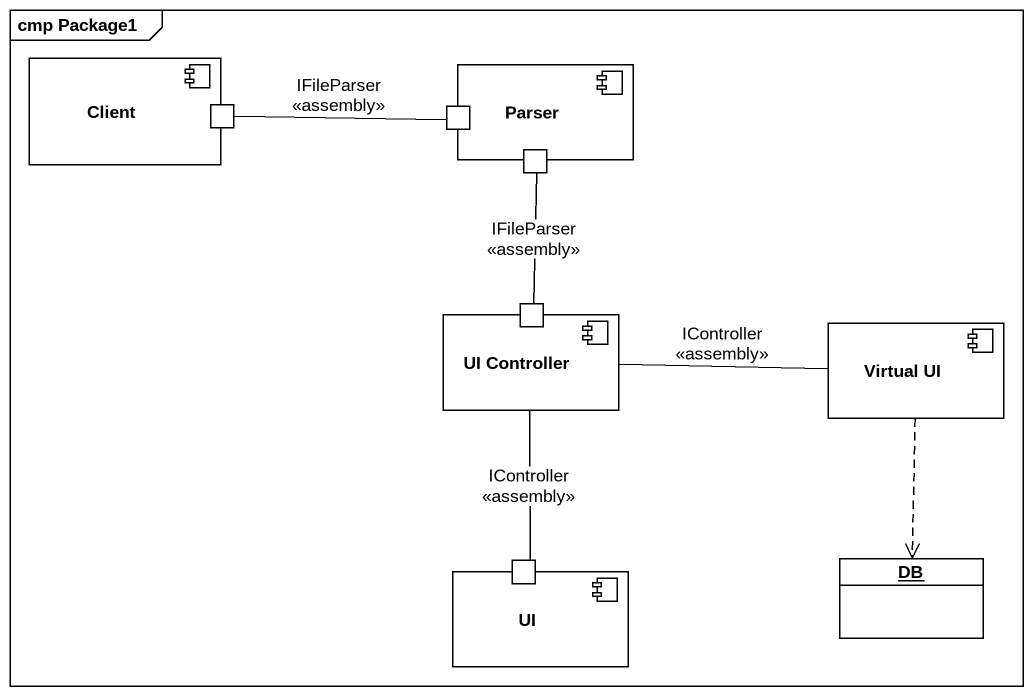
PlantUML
@startuml
mainframe cmp Package1
allowmixing
hide circle
hide empty members
component Client {
  port " " as port1
}
component Parser {
  port " " as port2
  port " " as port3
}
component "UI Controller" as UI_Controller {
  port " " as port4
}
component "Virtual UI" as Virtual_UI
component UI {
  port " " as port5
}
object DB
port1 -right- port2 : IFileParser\n<<assembly>>
port4 -up- port3 : IFileParser\n<<assembly>>
Virtual_UI -left- UI_Controller : IController\n<<assembly>>
Virtual_UI ..> DB
port5 -up- UI_Controller : IController\n<<assembly>>
@enduml
